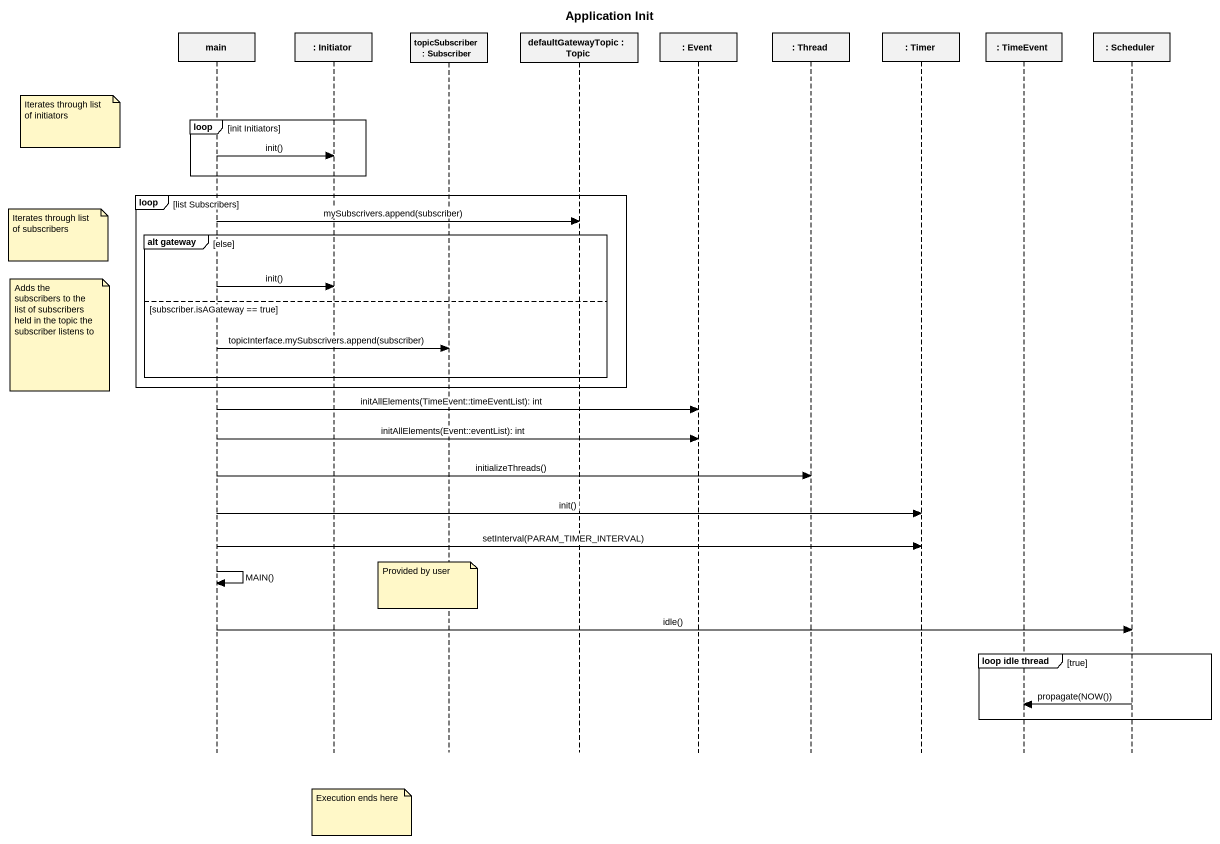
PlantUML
@startuml
title Application Init
hide footbox
participant main
participant ": Initiator" as Initiator
participant "topicSubscriber : Subscriber" as topicSubscriber_Subscriber
participant "defaultGatewayTopic : Topic" as defaultGatewayTopic_Topic
participant ": Event" as Event
participant ": Thread" as Thread
participant ": Timer" as Timer
participant ": TimeEvent" as TimeEvent
participant ": Scheduler" as Scheduler

loop init Initiators
  note left of main : Iterates through list of initiators
  main -> Initiator : init()
end
loop list Subscribers
  main -> defaultGatewayTopic_Topic : mySubscrivers.append(subscriber)
  group alt gateway [else]
    note left of main : Iterates through list of subscribers
    main -> Initiator : init()
  else subscriber.isAGateway == true
    note left of main : Adds the subscribers to the list of subscribers held in the topic the subscriber listens to
    main -> topicSubscriber_Subscriber : topicInterface.mySubscrivers.append(subscriber)
  end
end
main -> Event : initAllElements(TimeEvent::timeEventList): int
main -> Event : initAllElements(Event::eventList): int
main -> Thread : initializeThreads()
main -> Timer : init()
main -> Timer : setInterval(PARAM_TIMER_INTERVAL)
main -> main : MAIN()
note over topicSubscriber_Subscriber : Provided by user
main -> Scheduler : idle()
group loop idle thread [true]
  Scheduler -> TimeEvent : propagate(NOW())
end
note over Initiator : Execution ends here
@enduml
